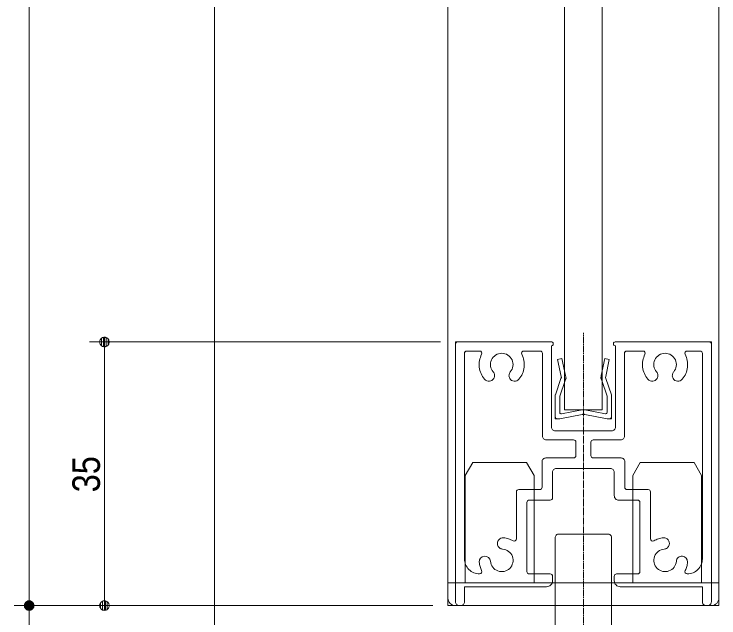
# Model space of a CAD drawing. Units: millimetres, scale not verified. Extents: x -6062 to 6062, y -3045 to 3045.
# Drawn here: x -226 to 711, y -1886 to -1085 of the extents above; entities that cross this region are included whole.
import ezdxf
from ezdxf.enums import TextEntityAlignment as Align

# ---------------------------------------------------------------- set-up
doc = ezdxf.new("R2010")
doc.units = ezdxf.units.MM
doc.header["$LTSCALE"] = 20
doc.linetypes.add('CHAIN2', pattern=[12, 9, -1, 1, -1])
for name, color, linetype, lineweight in [('0-1_0', 7, 'Continuous', 9), ('0-2_2寸法-1', 7, 'Continuous', 9), ('0-4_3一般', 7, 'Continuous', 9)]:
    doc.layers.add(name, color=color, linetype=linetype, lineweight=lineweight)
doc.styles.add('ＭＳ Ｐゴシック', font='')
doc.styles.get('ＭＳ Ｐゴシック').set_extended_font_data('MS PGothic')

# ---------------------------------------------------------------- blocks, each defined once
blk = doc.blocks.new('グループ-55')
at = {"layer": '0-4_3一般', "linetype": 'CHAIN2'}
blk.add_line((46363.7, -40277.5), (46363.7, -30158.5), dxfattribs=at)
at = {"layer": '0-4_3一般'}
for p, q in [((42963.7, -30400), (42963.7, -30460)), ((42963.7, -30400), (43023.7, -30400)), ((42963.7, -30460), (42963.7, -37300)), ((43023.7, -30400), (45523.7, -30400)), ((45523.7, -30500), (45513.7, -30500)), ((45513.7, -32660), (45513.7, -30500)), ((45563.7, -30440), (45563.7, -30460)), ((47163.7, -30400), (47163.9, -30400)), ((47163.7, -30440), (47163.7, -30460)), ((49703.7, -30400), (47203.7, -30400)), ((47203.7, -30500), (47213.7, -30500)), ((47213.7, -30500), (47213.7, -32660)), ((49763.7, -30400), (49703.7, -30400)), ((49763.7, -30400), (49763.7, -30460)), ((49763.7, -37300), (49763.7, -30460)), ((43203.7, -30640), (43203.9, -30640)), ((43203.7, -36160), (43203.7, -30700)), ((43605.8, -30640), (43263.7, -30640)), ((44781.5, -30640), (45213.7, -30640)), ((45273.7, -32900), (45273.7, -30700)), ((47453.7, -30640), (47453.9, -30640)), ((47453.7, -32900), (47453.7, -30700)), ((47513.7, -30640), (47945.8, -30640)), ((49463.7, -30640), (49121.5, -30640)), ((49523.7, -30700), (49523.7, -36160)), ((47113.7, -32760), (45613.7, -32760)), ((46103.7, -33000), (45373.7, -33000)), ((46163.7, -33060), (46163.7, -33420)), ((46563.7, -33060), (46563.7, -33420)), ((47353.7, -33000), (46623.7, -33000)), ((46103.7, -33480), (45363.7, -33480)), ((47363.7, -33480), (46623.7, -33480)), ((45263.7, -34260), (45263.7, -33580)), ((47463.7, -34260), (47463.7, -33580)), ((45543.7, -33860), (45543.7, -34540)), ((45643.7, -33760), (47083.7, -33760)), ((47183.7, -33860), (47183.7, -34480)), ((44583.7, -34380), (44583.7, -35628.4)), ((44643.7, -34320), (45203.7, -34320)), ((47523.7, -34320), (48083.7, -34320)), ((48143.7, -34380), (48143.7, -35628.4)), ((45483.7, -34600), (44923.7, -34600)), ((47803.7, -34600), (47303.7, -34600)), ((44863.7, -36500), (44863.7, -34660)), ((47863.7, -34660), (47863.7, -36500)), ((44083.9, -35790.2), (44084.1, -35790.2)), ((48643.5, -35790.2), (48643.7, -35790.2)), ((43603.7, -36560), (43605.8, -36560)), ((44923.7, -36560), (45483.7, -36560)), ((45543.7, -36620), (45543.7, -36740)), ((45543.7, -36740), (45543.7, -36620)), ((47183.7, -36620), (47183.7, -36740)), ((47243.7, -36560), (47803.7, -36560)), ((49121.5, -36560), (49123.7, -36560)), ((49523.7, -36900), (47343.7, -36900)), ((49523.7, -36900), (49523.7, -37300)), ((43103.7, -37400), (43063.7, -37400)), ((49663.7, -37400), (49623.7, -37400))]:
    blk.add_line(p, q, dxfattribs=at)
blk.add_lwpolyline([(45383.7, -36900), (43203.7, -36900), (43203.7, -37300)], dxfattribs=at)
for centre, radius, start, end in [((43023.7, -30460), 60, 135, 180), ((43023.7, -30460), 60, 90, 135), ((45523.7, -30440), 40, 45, 90), ((45523.7, -30460), 40, 270, 315), ((45523.7, -30440), 40, 0, 45), ((45523.7, -30460), 40, 315, 0), ((47203.7, -30440), 40, 135, 180), ((47203.7, -30460), 40, 180, 225), ((47203.7, -30440), 40, 90, 135), ((47203.7, -30460), 40, 225, 270), ((49703.7, -30460), 60, 45, 90), ((49703.7, -30460), 60, 0, 45), ((43263.7, -30700), 60, 135, 180), ((43263.7, -30700), 60, 90, 135), ((43605.8, -30700), 60, 31.48215, 90), ((43605.8, -30700), 60, 332.9643, 31.48215), ((44193.7, -31000), 300, 90, 155.26439), ((44193.7, -31000), 300, 24.73561, 90), ((44781.5, -30700), 60, 148.51785, 207.0357), ((44781.5, -30700), 60, 90, 148.51785), ((45213.7, -30700), 60, 45, 90), ((45213.7, -30700), 60, 0, 45), ((47513.7, -30700), 60, 135, 180), ((47513.7, -30700), 60, 90, 135), ((47945.8, -30700), 60, 31.48215, 90), ((47945.8, -30700), 60, 332.96431, 31.48215), ((48533.7, -31000), 300, 90, 155.26439), ((48533.7, -31000), 300, 24.73561, 90), ((49121.5, -30700), 60, 148.51785, 207.03569), ((49121.5, -30700), 60, 90, 148.51785), ((49463.7, -30700), 60, 45, 90), ((49463.7, -30700), 60, 0, 45), ((44193.7, -31000), 600, 152.9643, 186.74654), ((44193.7, -31000), 300, 155.26439, 220.52878), ((44193.7, -31000), 300, 319.47122, 24.73561), ((44193.7, -31000), 600, 353.25346, 27.0357), ((48533.7, -31000), 600, 152.96431, 186.74654), ((48533.7, -31000), 300, 155.26439, 220.52878), ((48533.7, -31000), 300, 319.47122, 24.73561), ((48533.7, -31000), 600, 353.25346, 27.03569), ((44193.7, -31000), 600, 186.74654, 220.52878), ((44193.7, -31000), 600, 319.47122, 353.25346), ((48533.7, -31000), 600, 186.74654, 220.52878), ((48533.7, -31000), 600, 319.47122, 353.25346), ((43851.6, -31292.4), 150, 5.26439, 40.52878), ((44535.7, -31292.4), 150, 139.47122, 174.73561), ((48191.6, -31292.4), 150, 5.26439, 40.52878), ((48875.7, -31292.4), 150, 139.47122, 174.73561), ((43851.6, -31292.4), 150, 220.52878, 275.26439), ((43851.6, -31292.4), 150, 275.26439, 330), ((43851.6, -31292.4), 150, 330, 5.26439), ((44535.7, -31292.4), 150, 174.73561, 210), ((44535.7, -31292.4), 150, 210, 264.73561), ((44535.7, -31292.4), 150, 264.73561, 319.47122), ((48191.6, -31292.4), 150, 220.52878, 275.26439), ((48191.6, -31292.4), 150, 275.26439, 330), ((48191.6, -31292.4), 150, 330, 5.26439), ((48875.7, -31292.4), 150, 174.73561, 210), ((48875.7, -31292.4), 150, 210, 264.73561), ((48875.7, -31292.4), 150, 264.73561, 319.47122), ((45613.7, -32660), 100, 180, 225), ((45613.7, -32660), 100, 225, 270), ((47113.7, -32660), 100, 270, 315), ((47113.7, -32660), 100, 315, 0), ((45373.7, -32900), 100, 180, 225), ((47353.7, -32900), 100, 315, 0), ((45373.7, -32900), 100, 225, 270), ((46103.7, -33060), 60, 45, 90), ((46103.7, -33060), 60, 0, 45), ((46623.7, -33060), 60, 135, 180), ((46623.7, -33060), 60, 90, 135), ((47353.7, -32900), 100, 270, 315), ((45363.7, -33580), 100, 135, 180), ((45363.7, -33580), 100, 90, 135), ((46103.7, -33420), 60, 270, 315), ((46103.7, -33420), 60, 315, 0), ((46623.7, -33420), 60, 180, 225), ((46623.7, -33420), 60, 225, 270), ((47363.7, -33580), 100, 45, 90), ((47363.7, -33580), 100, 0, 45), ((45643.7, -33860), 100, 135, 180), ((45643.7, -33860), 100, 90, 135), ((47083.7, -33860), 100, 45, 90), ((47083.7, -33860), 100, 0, 45), ((45203.7, -34260), 60, 315, 0), ((47523.7, -34260), 60, 180, 225), ((44643.7, -34380), 60, 135, 180), ((44643.7, -34380), 60, 135, 180), ((44643.7, -34380), 60, 90, 135), ((44643.7, -34380), 60, 90, 135), ((45203.7, -34260), 60, 270, 315), ((47523.7, -34260), 60, 225, 270), ((48083.7, -34380), 60, 45, 90), ((48083.7, -34380), 60, 45, 90), ((48083.7, -34380), 60, 0, 45), ((48083.7, -34380), 60, 0, 45), ((44923.7, -34660), 60, 135, 180), ((44923.7, -34660), 60, 90, 135), ((45483.7, -34540), 60, 270, 315), ((45483.7, -34540), 60, 315, 0), ((47303.7, -34480), 120, 180, 225), ((47303.7, -34480), 120, 225, 270), ((47803.7, -34660), 60, 45, 90), ((47803.7, -34660), 60, 0, 45), ((44228.7, -35751.4), 150, 140.26439, 195), ((44228.7, -35751.4), 150, 85.52878, 140.26439), ((44193.7, -36200), 600, 72.76439, 85.52878), ((44193.7, -36200), 600, 60, 72.76439), ((44523.7, -35628.4), 60, 240, 300), ((44523.7, -35628.4), 60, 300, 0), ((48203.7, -35628.4), 60, 180, 240), ((48203.7, -35628.4), 60, 240, 300), ((48533.7, -36200), 600, 107.23561, 120), ((48533.7, -36200), 600, 94.47122, 107.23561), ((48498.6, -35751.4), 150, 39.73561, 94.47122), ((48498.6, -35751.4), 150, 345, 39.73561), ((44228.7, -35751.4), 150, 195, 230.26439), ((44228.7, -35751.4), 150, 230.26439, 265.52878), ((44193.7, -36200), 300, 20.26439, 85.52878), ((48533.7, -36200), 300, 94.47122, 159.73561), ((48498.6, -35751.4), 150, 274.47122, 309.73561), ((48498.6, -35751.4), 150, 309.73561, 345), ((43745, -36235.1), 150, 94.47122, 184.47122), ((43745, -36235.1), 150, 4.47122, 94.47122), ((44193.7, -36200), 300, 315, 20.26439), ((48533.7, -36200), 300, 159.73561, 225), ((48982.3, -36235.1), 150, 85.52878, 175.52878), ((48982.3, -36235.1), 150, 355.52878, 85.52878), ((43603.7, -36160), 400, 180, 225), ((44193.7, -36200), 600, 184.47122, 195.75346), ((44193.7, -36200), 300, 184.47122, 249.73561), ((48533.7, -36200), 300, 290.26439, 355.52878), ((48533.7, -36200), 600, 344.24654, 355.52878), ((49123.7, -36160), 400, 315, 0), ((43603.7, -36160), 400, 225, 270), ((44193.7, -36200), 600, 195.75346, 207.03569), ((43605.8, -36500), 60, 328.51785, 27.03569), ((44193.7, -36200), 300, 249.73561, 315), ((44923.7, -36500), 60, 180, 225), ((47803.7, -36500), 60, 315, 0), ((48533.7, -36200), 300, 225, 290.26439), ((49121.5, -36500), 60, 152.96431, 211.48215), ((48533.7, -36200), 600, 332.96431, 344.24654), ((49123.7, -36160), 400, 270, 315), ((43605.8, -36500), 60, 270, 328.51785), ((44923.7, -36500), 60, 225, 270), ((45483.7, -36620), 60, 45, 90), ((45483.7, -36620), 60, 0, 45), ((47243.7, -36620), 60, 135, 180), ((47243.7, -36620), 60, 90, 135), ((47803.7, -36500), 60, 270, 315), ((49121.5, -36500), 60, 211.48215, 270), ((45383.7, -36740), 160, 270, 315), ((45383.7, -36740), 160, 315, 0), ((47343.7, -36740), 160, 180, 225), ((47343.7, -36740), 160, 225, 270), ((43063.7, -37300), 100, 180, 225), ((43063.7, -37300), 100, 225, 270), ((43103.7, -37300), 100, 270, 315), ((43103.7, -37300), 100, 315, 0), ((49623.7, -37300), 100, 180, 225), ((49623.7, -37300), 100, 225, 270), ((49663.7, -37300), 100, 270, 315), ((49663.7, -37300), 100, 315, 0)]:
    blk.add_arc(centre, radius, start, end, dxfattribs=at)
blk = doc.blocks.new('グループ-64')
at = {"layer": '0-4_3一般'}
for p, q in [((43223.7, -33946.4), (43423.7, -33600)), ((43423.7, -33600), (44853.7, -33600)), ((45053.7, -33946.4), (44853.7, -33600)), ((47673.7, -33946.4), (47873.7, -33600)), ((47873.7, -33600), (49303.7, -33600)), ((49503.7, -33946.4), (49303.7, -33600)), ((43223.7, -36800), (43223.7, -33946.4)), ((45053.7, -33946.4), (45053.7, -36800)), ((47673.7, -36800), (47673.7, -33946.4)), ((49503.7, -33946.4), (49503.7, -36800)), ((42763.7, -36800), (49963.7, -36800)), ((42763.7, -37200), (42763.7, -36800)), ((49963.7, -37200), (49963.7, -36800)), ((49763.7, -37400), (42963.7, -37400))]:
    blk.add_line(p, q, dxfattribs=at)
for centre, start, end in [((42963.7, -37200), 180, 225), ((49763.7, -37200), 315, 0), ((42963.7, -37200), 225, 270), ((49763.7, -37200), 270, 315)]:
    blk.add_arc(centre, 200, start, end, dxfattribs=at)
blk = doc.blocks.new('グループ-70')
at = {"layer": '0-4_3一般'}
for p, q in [((45619.4, -31800.9), (45766.4, -31369.7)), ((45874.9, -31420.9), (45733.7, -31840)), ((45766.4, -31369.7), (45777.9, -31345.3)), ((45772.3, -31318.9), (45777.9, -31345.3)), ((45874.9, -31420.9), (45903.7, -31360)), ((45889.7, -31294.1), (45903.7, -31360)), ((46837.6, -31294.1), (46823.7, -31360)), ((46852.4, -31420.9), (46823.7, -31360)), ((46993.7, -31840), (46852.4, -31420.9)), ((46955, -31318.9), (46949.4, -31345.3)), ((46960.9, -31369.7), (46949.4, -31345.3)), ((46960.9, -31369.7), (47107.9, -31800.9)), ((45613.7, -32380), (45613.7, -31826.5)), ((47113.7, -31826.5), (47113.7, -32380)), ((45733.7, -32271.7), (45733.7, -31840)), ((46993.7, -32271.7), (46993.7, -31840)), ((45781.1, -32311), (46326.3, -32203.5)), ((46946.2, -32311), (46401, -32203.5)), ((45613.7, -32380), (45613.7, -32440)), ((45733.7, -32440), (46326.3, -32323.5)), ((46993.7, -32440), (46401, -32323.5)), ((47113.7, -32380), (47113.7, -32440)), ((45673.7, -32440), (45613.7, -32440)), ((45733.7, -32440), (45673.7, -32440)), ((47053.7, -32440), (46993.7, -32440)), ((47053.7, -32440), (47113.7, -32440))]:
    blk.add_line(p, q, dxfattribs=at)
for points in [[(45772.3, -31318.9), (45676.3, -30864.8), (45793.7, -30840), (45889.7, -31294.1)], [(46837.6, -31294.1), (46933.7, -30840), (47051.1, -30864.8), (46955, -31318.9)]]:
    blk.add_lwpolyline(points, dxfattribs=at)
for centre, radius, start, end in [((45694.1, -31335.5), 80, 334.72228, 353.33323), ((45694.1, -31335.5), 80, 353.33323, 11.94418), ((45694.1, -31335.5), 200, 334.72228, 353.33323), ((45694.1, -31335.5), 200, 353.33323, 11.94418), ((47033.3, -31335.5), 200, 168.05582, 186.66677), ((47033.3, -31335.5), 200, 186.66677, 205.27772), ((47033.3, -31335.5), 80, 168.05582, 186.66677), ((47033.3, -31335.5), 80, 186.66677, 205.27772), ((45673.7, -31826.5), 60, 167.36114, 180), ((45673.7, -31826.5), 60, 154.72228, 167.36114), ((47053.7, -31826.5), 60, 12.63886, 25.27772), ((47053.7, -31826.5), 60, 0, 12.63886), ((46363.7, -32400), 200, 95.3825, 100.76501), ((46363.7, -32400), 200, 90, 95.3825), ((46363.7, -32400), 200, 84.6175, 90), ((46363.7, -32400), 200, 79.23499, 84.6175), ((45673.7, -32380), 60, 180, 225), ((45773.7, -32271.7), 40, 180, 230.3825), ((45773.7, -32271.7), 40, 230.3825, 280.76501), ((46363.7, -32520), 200, 95.3825, 100.76501), ((46363.7, -32520), 200, 90, 95.3825), ((46363.7, -32520), 200, 84.6175, 90), ((46363.7, -32520), 200, 79.23499, 84.6175), ((46953.7, -32271.7), 40, 259.23499, 309.6175), ((46953.7, -32271.7), 40, 309.6175, 0), ((47053.7, -32380), 60, 315, 0), ((45673.7, -32380), 60, 225, 270), ((47053.7, -32380), 60, 270, 315)]:
    blk.add_arc(centre, radius, start, end, dxfattribs=at)
blk = doc.blocks.new('グループ-74')
at = {"layer": '0-4_3一般'}
for p, q in [((45863.7, 5604.9), (45863.7, -32200)), ((46863.7, -32200), (46863.7, 5604.9)), ((45863.7, -32200), (46863.7, -32200))]:
    blk.add_line(p, q, dxfattribs=at)
blk.add_lwpolyline([(49963.7, 10804.9), (49963.7, -37400), (42763.7, -37400), (42763.7, 10804.9)], close=True, dxfattribs=at)
blk = doc.blocks.new('グループ-75')
at = {"layer": '0-4_3一般'}
for p, q in [((47013.7, -35500), (45713.7, -35500)), ((47113.7, -38000), (47113.7, -35600))]:
    blk.add_line(p, q, dxfattribs=at)
blk.add_lwpolyline([(45613.7, -35600), (45613.7, -38000), (47113.7, -38000)], dxfattribs=at)
for centre, start, end in [((45713.7, -35600), 135, 180), ((45713.7, -35600), 90, 135), ((47013.7, -35600), 45, 90), ((47013.7, -35600), 0, 45)]:
    blk.add_arc(centre, 100, start, end, dxfattribs=at)
blk = doc.blocks.new('グループ-76')
at = {"layer": '0-4_3一般'}
for p, q in [((47103.7, -38000), (45623.7, -38000)), ((45623.7, -38000), (45623.7, -38620)), ((47103.7, -38000), (47103.7, -38620)), ((45363.7, -39220), (45363.7, -38620)), ((46763.7, -38620), (47363.7, -38620)), ((47363.7, -39220), (47363.7, -38620)), ((47363.7, -39220), (45363.7, -39220))]:
    blk.add_line(p, q, dxfattribs=at)
blk.add_lwpolyline([(45363.7, -38620), (45963.7, -38620), (46763.7, -38620)], dxfattribs=at)
blk = doc.blocks.new('グループ-77')
at = {"layer": '0-4_3一般'}
for p, q in [((44263.7, -40400), (44263.7, -39020)), ((48463.7, -40400), (48463.7, -39020)), ((45363.7, -39220), (45363.7, -39420)), ((47363.7, -39220), (45363.7, -39220)), ((47363.7, -39420), (47363.7, -39220)), ((43163.7, -39420), (49563.7, -39420)), ((43163.7, -40000), (43163.7, -39420)), ((43763.7, -40000), (43763.7, -39420)), ((44763.7, -39420), (44763.7, -40000)), ((47963.7, -40000), (47963.7, -39420)), ((48963.7, -39420), (48963.7, -40000)), ((49563.7, -39420), (49563.7, -40000)), ((49563.7, -40000), (43163.7, -40000))]:
    blk.add_line(p, q, dxfattribs=at)
for name in ['グループ-75', 'グループ-76']:
    blk.add_blockref(name, (0, 0), dxfattribs=at)
blk = doc.blocks.new('グループ-83')
at = {"layer": '0-4_3一般'}
for name in ['グループ-74', 'グループ-55', 'グループ-70', 'グループ-64', 'グループ-77']:
    blk.add_blockref(name, (0, 0), dxfattribs=at)
blk = doc.blocks.new('グループ-85')
at = {"layer": '0-4_3一般'}
blk.add_line((36563.7, 19804.9), (36563.7, -40000), dxfattribs=at)
blk.add_blockref('グループ-83', (0, 0), dxfattribs=at)
blk = doc.blocks.new('_Dot')
at = {"layer": '0-1_0'}
for p, q in [((-10, 0), (-20, 0)), ((9.78, 2), (-9.78, 2)), ((7.99, 6), (-7.99, 6)), ((9.16, -3.98), (-9.16, -3.98)), ((6, -7.98), (-6, -7.98))]:
    blk.add_line(p, q, dxfattribs=at)
for points in [[(10, 0), (9.92, 1.25), (9.69, 2.49), (9.3, 3.68), (8.76, 4.82), (8.09, 5.88), (7.29, 6.85), (6.37, 7.71), (5.36, 8.44), (4.26, 9.05), (3.09, 9.51), (1.87, 9.82), (0.63, 9.98), (-0.63, 9.98), (-1.87, 9.82), (-3.09, 9.51), (-4.26, 9.05), (-5.36, 8.44), (-6.37, 7.71), (-7.29, 6.85), (-8.09, 5.88), (-8.76, 4.82), (-9.3, 3.68), (-9.69, 2.49), (-9.92, 1.25), (-10, 0), (0, 0)], [(-10, 0), (-9.92, -1.25), (-9.69, -2.49), (-9.3, -3.68), (-8.76, -4.82), (-8.09, -5.88), (-7.29, -6.85), (-6.37, -7.71), (-5.36, -8.44), (-4.26, -9.05), (-3.09, -9.51), (-1.87, -9.82), (-0.63, -9.98), (0.63, -9.98), (1.87, -9.82), (3.09, -9.51), (4.26, -9.05), (5.36, -8.44), (6.37, -7.71), (7.29, -6.85), (8.09, -5.88), (8.76, -4.82), (9.3, -3.68), (9.69, -2.49), (9.92, -1.25), (10, 0), (0, 0)]]:
    blk.add_lwpolyline(points, close=True, dxfattribs=at)

msp = doc.modelspace()

# ---------------------------------------------------------------- linework, layer by layer
at = {"layer": '0-2_2寸法-1'}
for p, q in [((-205.69, 527.53), (-205.69, -1857.29)), ((340.68, -1520), (-125.69, -1520)), ((-105.69, -1857.29), (-105.69, -1532.71)), ((130.68, -1870), (-225.69, -1870)), ((-125.69, -1870), (-225.69, -1870)), ((330.68, -1870), (-125.69, -1870)), ((-205.69, -1882.71), (-205.69, -1987.29))]:
    msp.add_line(p, q, dxfattribs=at)

# ---------------------------------------------------------------- block references
at = {"layer": '0-2_2寸法-1', "xscale": 0.6356201, "yscale": 0.6356201}
for p, rotation in [((-105.69, -1520), 90), ((-205.69, -1870), 270), ((-105.69, -1870), 270), ((-205.69, -1870), 90)]:
    msp.add_blockref('_Dot', p, dxfattribs=dict(at, rotation=rotation))
at = {"layer": '0-4_3一般', "xscale": 0.05, "yscale": 0.05}
msp.add_blockref('グループ-85', (-1787.5, 0), dxfattribs=at)

# ---------------------------------------------------------------- texts
at = {"layer": '0-2_2寸法-1', "style": 'ＭＳ Ｐゴシック', "width": 0.9}
msp.add_text('35', height=36.66, rotation=90, dxfattribs=at).set_placement((-100.63, -1719.59), align=Align.BOTTOM_LEFT)

doc.saveas('drawing.dxf')
